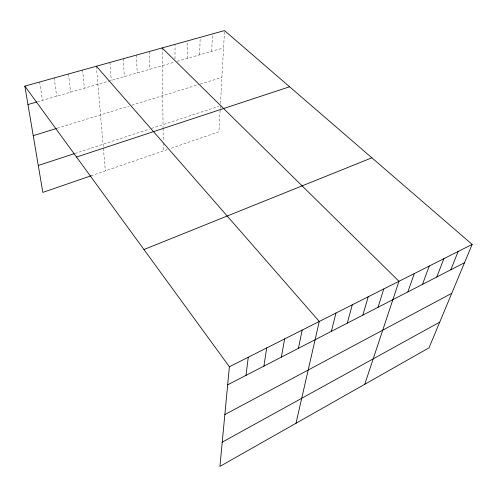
<?xml version="1.0" encoding="UTF-8"?>
<svg xmlns="http://www.w3.org/2000/svg" width="497" height="497" viewBox="0 0 497 497"><rect width="100%" height="100%" fill="white"/><g stroke="black" fill="none" stroke-linecap="round" stroke-linejoin="round"><path stroke-width="0.37" stroke-dasharray="2.48 1.86" d="M174.987 58.913L175.019 44.357M187.419 58.379L187.704 40.829M199.664 54.832L200.179 37.362M211.716 51.346L212.455 33.945M220.364 105.855L218.928 131.773L170.496 148.448M220.494 103.531L224.532 30.59M91.032 175.808L167.638 149.429M74.867 153.486L149.311 129.114M151.399 128.431L218.972 106.308M57.217 128.263L128.909 106.128M131.835 105.221L198.788 84.546M200.248 84.099L221.942 77.402M37.368 101.81L174.236 62.193M177.174 61.342L223.575 47.911M39.654 81.999L42.431 100.344M54.204 77.954L56.658 96.232M68.505 73.978L70.642 92.181M82.558 70.071L84.397 88.199M96.381 66.225L105.327 170.881M109.967 62.448L111.229 80.433M123.331 58.733L124.318 76.644M136.476 55.074L137.197 72.916M149.404 51.483L149.864 69.251M162.128 47.942L163.072 127.605M163.078 128.35L163.227 140.868M163.252 143.043L163.345 150.908"/><path stroke-width="0.75" d="M24.85 86.118L229.384 366.761L219.929 466.41L428.998 347.844L472.15 244.406L224.532 30.59L24.85 86.118L42.829 192.401L91.032 175.808M246.015 375.353L248.27 357.244M263.913 366.127L266.69 347.956M281.383 357.126L284.651 338.904M298.442 348.329L302.176 330.07M296.007 423.264L319.285 321.453L96.381 66.225M331.375 331.35L335.978 313.035M347.279 323.156L352.286 304.816M362.822 315.141L368.209 296.79M378.018 307.308L383.771 288.95M364.761 384.274L398.979 281.283L162.128 47.942M407.851 291.932L414.287 273.567M422.487 284.383L429.253 266.025M436.801 277.003L443.871 258.657M450.804 269.784L458.172 251.451M222.227 442.162L439.721 322.143M224.849 414.56L451.748 293.311M227.669 384.815L464.509 262.72M229.384 366.761L472.15 244.406M143.95 249.537L371.855 157.804M76.538 157.046L289.589 86.764M38.275 165.47L74.152 153.722M33.231 135.669L56.496 128.487M27.962 104.538L36.648 102.022"/></g></svg>
